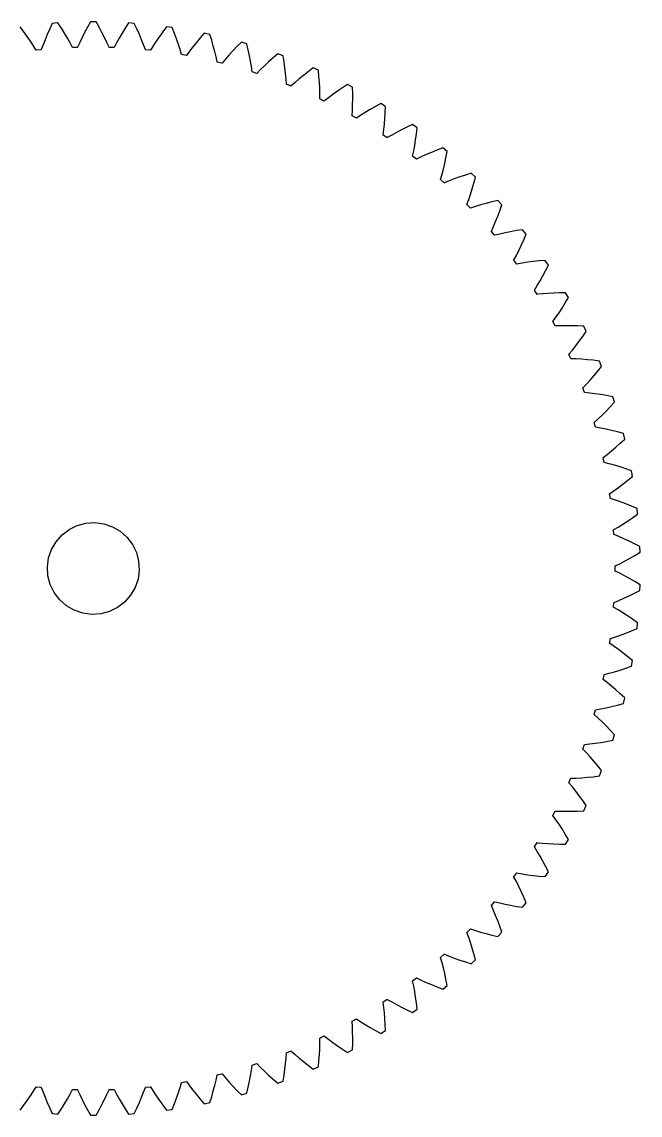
# Model space of a CAD drawing. Extents: x -12 to 161, y -77 to 77.
# Drawn here: x 74.9 to 161.4, y -76.5 to 76.5 of the extents above; entities that cross this region are included whole.
import ezdxf

# ---------------------------------------------------------------- set-up
doc = ezdxf.new("R2010")
doc.units = 0

msp = doc.modelspace()

# ---------------------------------------------------------------- linework, layer by layer
for p, q in [((84.4553, 76.5329), (84.0306, 75.7763)), ((85.2504, 76.5329), (84.4553, 76.5329)), ((85.675, 75.7763), (85.2504, 76.5329)), ((75.121, 75.1533), (74.5952, 75.8434)), ((75.6104, 74.4795), (75.121, 75.1533)), ((78.7467, 75.5344), (78.4081, 74.7736)), ((79.1176, 76.3187), (78.7467, 75.5344)), ((79.9107, 76.3741), (79.1176, 76.3187)), ((80.3871, 75.6491), (79.9107, 76.3741)), ((80.8284, 74.9428), (80.3871, 75.6491)), ((83.6397, 75.041), (83.2814, 74.328)), ((84.0306, 75.7763), (83.6397, 75.041)), ((86.0659, 75.041), (85.675, 75.7763)), ((86.4242, 74.328), (86.0659, 75.041)), ((89.3185, 75.6491), (88.8773, 74.9428)), ((89.7949, 76.3741), (89.3185, 75.6491)), ((90.588, 76.3187), (89.7949, 76.3741)), ((90.9589, 75.5344), (90.588, 76.3187)), ((91.2975, 74.7736), (90.9589, 75.5344)), ((94.5846, 75.1533), (94.0952, 74.4795)), ((95.1105, 75.8434), (94.5846, 75.1533)), ((95.8978, 75.7327), (95.1105, 75.8434)), ((96.2131, 74.9245), (95.8978, 75.7327)), ((76.0645, 73.8233), (75.6104, 74.4795)), ((76.4842, 73.186), (76.0645, 73.8233)), ((78.1004, 74.0373), (77.8224, 73.3266)), ((78.4081, 74.7736), (78.1004, 74.0373)), ((81.2355, 74.2566), (80.8284, 74.9428)), ((81.6097, 73.5915), (81.2355, 74.2566)), ((81.9522, 72.9487), (81.6097, 73.5915)), ((82.9545, 73.6384), (82.6577, 72.9733)), ((83.2814, 74.328), (82.9545, 73.6384)), ((86.7511, 73.6384), (86.4242, 74.328)), ((87.0479, 72.9733), (86.7511, 73.6384)), ((88.0959, 73.5915), (87.7534, 72.9487)), ((88.4701, 74.2566), (88.0959, 73.5915)), ((88.8773, 74.9428), (88.4701, 74.2566)), ((91.6052, 74.0373), (91.2975, 74.7736)), ((91.8832, 73.3266), (91.6052, 74.0373)), ((93.6412, 73.8233), (93.2215, 73.186)), ((94.0952, 74.4795), (93.6412, 73.8233)), ((96.4978, 74.1419), (96.2131, 74.9245)), ((96.7533, 73.386), (96.4978, 74.1419)), ((99.2681, 73.6534), (98.7694, 73.0305)), ((99.8033, 74.2914), (99.2681, 73.6534)), ((100.376, 74.9431), (99.8033, 74.2914)), ((101.154, 74.7778), (100.376, 74.9431)), ((101.412, 73.9495), (101.154, 74.7778)), ((101.641, 73.149), (101.412, 73.9495)), ((105.566, 73.6777), (104.949, 73.0675)), ((106.33, 73.4585), (105.566, 73.6777)), ((76.8707, 72.5686), (76.4842, 73.186)), ((76.8718, 72.5584), (76.8707, 72.5686)), ((77.5737, 72.6322), (76.8718, 72.5584)), ((77.8224, 73.3266), (77.5727, 72.6424)), ((77.5727, 72.6424), (77.5737, 72.6322)), ((81.9527, 72.9384), (81.9522, 72.9487)), ((82.658, 72.9631), (81.9527, 72.9384)), ((82.6577, 72.9733), (82.658, 72.9631)), ((87.0476, 72.9631), (87.0479, 72.9733)), ((87.753, 72.9384), (87.0476, 72.9631)), ((87.7534, 72.9487), (87.753, 72.9384)), ((92.1329, 72.6424), (91.8832, 73.3266)), ((92.1319, 72.6322), (92.1329, 72.6424)), ((92.8338, 72.5585), (92.1319, 72.6322)), ((92.835, 72.5686), (92.8338, 72.5585)), ((93.2215, 73.186), (92.835, 72.5686)), ((96.9811, 72.6576), (96.7533, 73.386)), ((97.1825, 71.9576), (96.9811, 72.6576)), ((97.1808, 71.9475), (97.1825, 71.9576)), ((97.8758, 71.825), (97.1808, 71.9475)), ((98.3063, 72.4239), (97.8777, 71.8351)), ((98.7694, 73.0305), (98.3063, 72.4239)), ((101.844, 72.3771), (101.641, 73.149)), ((102.02, 71.6346), (101.844, 72.3771)), ((104.371, 72.4684), (103.83, 71.8818)), ((104.949, 73.0675), (104.371, 72.4684)), ((106.53, 72.6143), (106.33, 73.4585)), ((106.703, 71.7997), (106.53, 72.6143)), ((110.655, 72.0533), (109.997, 71.4877)), ((111.402, 71.7814), (110.655, 72.0533)), ((97.8777, 71.8351), (97.8758, 71.825)), ((102.172, 70.9223), (102.02, 71.6346)), ((102.17, 70.9123), (102.172, 70.9223)), ((102.854, 70.7416), (102.17, 70.9123)), ((102.857, 70.7515), (102.854, 70.7416)), ((103.326, 71.309), (102.857, 70.7515)), ((103.83, 71.8818), (103.326, 71.309)), ((106.851, 71.0155), (106.703, 71.7997)), ((106.975, 70.2626), (106.851, 71.0155)), ((109.378, 70.9304), (108.798, 70.3829)), ((109.997, 71.4877), (109.378, 70.9304)), ((111.542, 70.9252), (111.402, 71.7814)), ((111.658, 70.1006), (111.542, 70.9252)), ((107.077, 69.5414), (106.975, 70.2626)), ((107.074, 69.5316), (107.077, 69.5414)), ((107.745, 69.3135), (107.074, 69.5316)), ((107.748, 69.3233), (107.745, 69.3135)), ((108.255, 69.8468), (107.748, 69.3233)), ((108.798, 70.3829), (108.255, 69.8468)), ((111.751, 69.308), (111.658, 70.1006)), ((111.822, 68.5482), (111.751, 69.308)), ((114.267, 69.0468), (113.649, 68.5412)), ((114.923, 69.5596), (114.267, 69.0468)), ((115.618, 70.0779), (114.923, 69.5596)), ((116.345, 69.7545), (115.618, 70.0779)), ((116.425, 68.8907), (116.345, 69.7545)), ((116.483, 68.06), (116.425, 68.8907)), ((111.874, 67.8217), (111.822, 68.5482)), ((111.87, 67.8122), (111.874, 67.8217)), ((112.524, 67.5478), (111.87, 67.8122)), ((112.528, 67.5573), (112.524, 67.5478)), ((113.07, 68.0442), (112.528, 67.5573)), ((113.649, 68.5412), (113.07, 68.0442)), ((116.52, 67.2629), (116.483, 68.06)), ((120.432, 67.7611), (119.702, 67.2925)), ((121.134, 67.3879), (120.432, 67.7611)), ((121.154, 66.5205), (121.134, 67.3879)), ((116.538, 66.4999), (116.52, 67.2629)), ((116.539, 65.7716), (116.538, 66.4999)), ((117.748, 65.9101), (117.174, 65.4622)), ((118.36, 66.3654), (117.748, 65.9101)), ((119.011, 66.8268), (118.36, 66.3654)), ((119.702, 67.2925), (119.011, 66.8268)), ((121.154, 65.6878), (121.154, 66.5205)), ((116.535, 65.7624), (116.539, 65.7716)), ((117.169, 65.453), (116.535, 65.7624)), ((117.174, 65.4622), (117.169, 65.453)), ((121.1, 64.1277), (121.135, 64.89)), ((121.135, 64.89), (121.154, 65.6878)), ((124.311, 64.6977), (123.59, 64.2812)), ((125.072, 65.1142), (124.311, 64.6977)), ((125.746, 64.6929), (125.072, 65.1142)), ((125.705, 63.8263), (125.746, 64.6929)), ((121.045, 63.3922), (121.05, 63.4011)), ((121.656, 63.0393), (121.045, 63.3922)), ((121.05, 63.4011), (121.1, 64.1277)), ((121.661, 63.0481), (121.656, 63.0393)), ((122.265, 63.4549), (121.661, 63.0481)), ((122.908, 63.8664), (122.265, 63.4549)), ((123.59, 64.2812), (122.908, 63.8664)), ((125.573, 62.201), (125.647, 62.9955)), ((125.647, 62.9955), (125.705, 63.8263)), ((125.384, 60.7216), (125.485, 61.443)), ((125.485, 61.443), (125.573, 62.201)), ((127.979, 61.4225), (127.27, 61.0563)), ((128.728, 61.7876), (127.979, 61.4225)), ((129.516, 62.15), (128.728, 61.7876)), ((130.159, 61.6827), (129.516, 62.15)), ((130.058, 60.821), (130.159, 61.6827)), ((125.379, 60.7131), (125.384, 60.7216)), ((125.964, 60.3185), (125.379, 60.7131)), ((125.97, 60.3269), (125.964, 60.3185)), ((126.601, 60.6905), (125.97, 60.3269)), ((127.27, 61.0563), (126.601, 60.6905)), ((129.813, 59.209), (129.942, 59.9964)), ((129.942, 59.9964), (130.058, 60.821)), ((129.521, 57.7464), (129.672, 58.459)), ((129.672, 58.459), (129.813, 59.209)), ((132.159, 58.2645), (131.426, 57.9486)), ((132.931, 58.5766), (132.159, 58.2645)), ((133.743, 58.8831), (132.931, 58.5766)), ((134.352, 58.372), (133.743, 58.8831)), ((134.191, 57.5195), (134.352, 58.372)), ((129.515, 57.7383), (129.521, 57.7464)), ((130.071, 57.3038), (129.515, 57.7383)), ((130.078, 57.3118), (130.071, 57.3038)), ((130.733, 57.6305), (130.078, 57.3118)), ((131.426, 57.9486), (130.733, 57.6305)), ((133.834, 55.9285), (134.018, 56.705)), ((134.018, 56.705), (134.191, 57.5195)), ((133.441, 54.4898), (133.641, 55.1901)), ((133.641, 55.1901), (133.834, 55.9285)), ((137.731, 55.3293), (136.9, 55.0801)), ((138.303, 54.777), (137.731, 55.3293)), ((133.434, 54.4821), (133.441, 54.4898)), ((133.958, 54.0099), (133.434, 54.4821)), ((133.965, 54.0175), (133.958, 54.0099)), ((134.641, 54.2897), (133.965, 54.0175)), ((135.355, 54.5587), (134.641, 54.2897)), ((136.108, 54.8227), (135.355, 54.5587)), ((136.9, 55.0801), (136.108, 54.8227)), ((137.853, 53.1373), (138.083, 53.9378)), ((138.083, 53.9378), (138.303, 54.777)), ((137.372, 51.6524), (137.616, 52.3755)), ((137.616, 52.3755), (137.853, 53.1373)), ((137.116, 50.9606), (137.123, 50.9677)), ((137.606, 50.4529), (137.116, 50.9606)), ((137.123, 50.9677), (137.372, 51.6524)), ((138.307, 50.6844), (137.614, 50.46)), ((139.038, 50.9029), (138.307, 50.6844)), ((139.807, 51.1138), (139.038, 50.9029)), ((140.615, 51.3153), (139.807, 51.1138)), ((141.462, 51.5059), (140.615, 51.3153)), ((141.994, 50.9151), (141.462, 51.5059)), ((141.716, 50.0932), (141.994, 50.9151)), ((137.614, 50.46), (137.606, 50.4529)), ((141.141, 48.5674), (141.431, 49.3107)), ((141.431, 49.3107), (141.716, 50.0932)), ((140.551, 47.1974), (140.847, 47.863)), ((140.847, 47.863), (141.141, 48.5674)), ((140.544, 47.1908), (140.551, 47.1974)), ((140.997, 46.6501), (140.544, 47.1908)), ((141.005, 46.6566), (140.997, 46.6501)), ((141.712, 46.8322), (141.005, 46.6566)), ((142.457, 46.9991), (141.712, 46.8322)), ((143.239, 47.1558), (142.457, 46.9991)), ((144.059, 47.3005), (143.239, 47.1558)), ((144.917, 47.4316), (144.059, 47.3005)), ((144.733, 45.2439), (145.072, 46.0046)), ((145.406, 46.8051), (144.917, 47.4316)), ((145.072, 46.0046), (145.406, 46.8051)), ((144.049, 43.8405), (144.392, 44.5226)), ((144.392, 44.5226), (144.733, 45.2439)), ((143.7, 43.191), (143.708, 43.1971)), ((144.115, 42.62), (143.7, 43.191)), ((143.708, 43.1971), (144.049, 43.8405)), ((145.595, 42.8664), (144.84, 42.7518)), ((146.386, 42.9681), (145.595, 42.8664)), ((147.214, 43.0552), (146.386, 42.9681)), ((148.079, 43.1262), (147.214, 43.0552)), ((148.524, 42.4671), (148.079, 43.1262)), ((144.123, 42.626), (144.115, 42.62)), ((144.84, 42.7518), (144.123, 42.626)), ((147.743, 40.9567), (148.134, 41.6919)), ((148.134, 41.6919), (148.524, 42.4671)), ((146.963, 39.6043), (147.352, 40.261)), ((147.352, 40.261), (147.743, 40.9567)), ((146.569, 38.9809), (146.578, 38.9863)), ((146.943, 38.3823), (146.569, 38.9809)), ((146.578, 38.9863), (146.963, 39.6043)), ((146.952, 38.3877), (146.943, 38.3823)), ((147.676, 38.4632), (146.952, 38.3877)), ((148.437, 38.5248), (147.676, 38.4632)), ((149.234, 38.5711), (148.437, 38.5248)), ((150.066, 38.6002), (149.234, 38.5711)), ((150.933, 38.6107), (150.066, 38.6002)), ((151.331, 37.9222), (150.933, 38.6107)), ((150.447, 36.4699), (150.888, 37.1761)), ((150.888, 37.1761), (151.331, 37.9222)), ((149.575, 35.1752), (150.008, 35.8031)), ((150.008, 35.8031), (150.447, 36.4699)), ((149.138, 34.5808), (149.147, 34.5856)), ((149.469, 33.9576), (149.138, 34.5808)), ((149.147, 34.5856), (149.575, 35.1752)), ((149.479, 33.9624), (149.469, 33.9576)), ((150.206, 33.9871), (149.479, 33.9624)), ((150.97, 33.9956), (150.206, 33.9871)), ((151.767, 33.9861), (150.97, 33.9956)), ((152.6, 33.9572), (151.767, 33.9861)), ((153.466, 33.9071), (152.6, 33.9572)), ((153.814, 33.1925), (153.466, 33.9071)), ((152.831, 31.8055), (153.321, 32.4792)), ((153.321, 32.4792), (153.814, 33.1925)), ((151.871, 30.5748), (152.347, 31.1709)), ((152.347, 31.1709), (152.831, 31.8055)), ((151.394, 30.0122), (151.403, 30.0164)), ((151.681, 29.3674), (151.394, 30.0122)), ((151.403, 30.0164), (151.871, 30.5748)), ((151.69, 29.3716), (151.681, 29.3674)), ((152.418, 29.3455), (151.69, 29.3716)), ((153.18, 29.3007), (152.418, 29.3455)), ((153.975, 29.2356), (153.18, 29.3007)), ((154.803, 29.1487), (153.975, 29.2356)), ((155.664, 29.0383), (154.803, 29.1487)), ((154.884, 26.9861), (155.419, 27.6239)), ((155.419, 27.6239), (155.962, 28.3011)), ((155.962, 28.3011), (155.664, 29.0383)), ((153.84, 25.8253), (154.357, 26.3868)), ((154.357, 26.3868), (154.884, 26.9861)), ((153.325, 25.2974), (153.335, 25.301)), ((153.567, 24.6342), (153.325, 25.2974)), ((153.335, 25.301), (153.84, 25.8253)), ((153.576, 24.6377), (153.567, 24.6342)), ((154.301, 24.5609), (153.576, 24.6377)), ((155.057, 24.4631), (154.301, 24.5609)), ((155.846, 24.3427), (155.057, 24.4631)), ((156.666, 24.1982), (155.846, 24.3427)), ((157.517, 24.028), (156.666, 24.1982)), ((157.174, 22.6342), (157.763, 23.2719)), ((157.763, 23.2719), (157.517, 24.028)), ((155.474, 20.9501), (156.029, 21.4741)), ((156.029, 21.4741), (156.596, 22.0352)), ((156.596, 22.0352), (157.174, 22.6342)), ((154.923, 20.4594), (154.933, 20.4623)), ((155.118, 19.781), (154.923, 20.4594)), ((154.933, 20.4623), (155.474, 20.9501)), ((155.127, 19.7838), (155.118, 19.781)), ((155.845, 19.6567), (155.127, 19.7838)), ((156.593, 19.5063), (155.845, 19.6567)), ((157.371, 19.3311), (156.593, 19.5063)), ((158.179, 19.1297), (157.371, 19.3311)), ((159.016, 18.9007), (158.179, 19.1297)), ((159.208, 18.1292), (159.016, 18.9007)), ((157.353, 16.4569), (157.958, 16.977)), ((157.958, 16.977), (158.577, 17.5341)), ((158.577, 17.5341), (159.208, 18.1292)), ((156.18, 15.5217), (156.19, 15.5239)), ((156.326, 14.8314), (156.18, 15.5217)), ((156.19, 15.5239), (156.763, 15.9728)), ((156.763, 15.9728), (157.353, 16.4569)), ((156.336, 14.8335), (156.326, 14.8314)), ((157.043, 14.6566), (156.336, 14.8335)), ((157.779, 14.4544), (157.043, 14.6566)), ((158.543, 14.2254), (157.779, 14.4544)), ((159.335, 13.9681), (158.543, 14.2254)), ((160.154, 13.6813), (159.335, 13.9681)), ((158.964, 11.836), (159.621, 12.3487)), ((159.621, 12.3487), (160.292, 12.8983)), ((160.292, 12.8983), (160.154, 13.6813)), ((157.099, 10.5099), (157.702, 10.9177)), ((157.702, 10.9177), (158.324, 11.3594)), ((158.324, 11.3594), (158.964, 11.836)), ((157.089, 10.5084), (157.099, 10.5099)), ((157.187, 9.80951), (157.089, 10.5084)), ((157.197, 9.81088), (157.187, 9.80951)), ((157.889, 9.58521), (157.197, 9.81088)), ((158.609, 9.33215), (157.889, 9.58521)), ((159.356, 9.05037), (158.609, 9.33215)), ((160.128, 8.73849), (159.356, 9.05037)), ((160.925, 8.3952), (160.128, 8.73849)), ((161.008, 7.60451), (160.925, 8.3952)), ((82.6027, 6.01811), (83.82, 6.34145)), ((83.82, 6.34145), (85.077, 6.42108)), ((85.077, 6.42108), (86.3254, 6.25395)), ((86.3254, 6.25395), (87.5172, 5.8465)), ((158.286, 5.80939), (158.938, 6.2066)), ((158.938, 6.2066), (159.61, 6.63745)), ((159.61, 6.63745), (160.3, 7.10306)), ((160.3, 7.10306), (161.008, 7.60451)), ((79.6384, 3.7538), (80.471, 4.69894)), ((80.471, 4.69894), (81.4719, 5.4635)), ((81.4719, 5.4635), (82.6027, 6.01811)), ((87.5172, 5.8465), (88.6066, 5.21436)), ((88.6066, 5.21436), (89.5518, 4.38184)), ((157.646, 5.44391), (157.656, 5.44467)), ((157.695, 4.73984), (157.646, 5.44391)), ((157.656, 5.44467), (158.286, 5.80939)), ((157.705, 4.74051), (157.695, 4.73984)), ((158.38, 4.46707), (157.705, 4.74051)), ((79.0063, 2.6644), (79.6384, 3.7538)), ((89.5518, 4.38184), (90.3163, 3.38092)), ((90.3163, 3.38092), (90.8709, 2.25008)), ((159.081, 4.16443), (158.38, 4.46707)), ((159.806, 3.83124), (159.081, 4.16443)), ((160.554, 3.46625), (159.806, 3.83124)), ((161.325, 3.06822), (160.554, 3.46625)), ((161.353, 2.27367), (161.325, 3.06822)), ((78.5988, 1.47261), (79.0063, 2.6644)), ((90.8709, 2.25008), (91.1943, 1.03276)), ((159.89, 1.40652), (160.612, 1.82283)), ((160.612, 1.82283), (161.353, 2.27367)), ((78.4317, 0.22423), (78.5988, 1.47261)), ((78.5114, -1.03276), (78.4317, 0.22423)), ((91.1943, 1.03276), (91.2739, -0.22423)), ((157.848, 0.35287), (157.858, 0.35292)), ((157.848, -0.35287), (157.848, 0.35287)), ((157.858, 0.35292), (158.513, 0.67279)), ((158.513, 0.67279), (159.19, 1.02356)), ((159.19, 1.02356), (159.89, 1.40652)), ((78.8347, -2.25008), (78.5114, -1.03276)), ((91.1068, -1.47261), (90.6993, -2.6644)), ((91.2739, -0.22423), (91.1068, -1.47261)), ((157.858, -0.35294), (157.848, -0.35287)), ((158.513, -0.67279), (157.858, -0.35294)), ((159.19, -1.02357), (158.513, -0.67279)), ((159.89, -1.40652), (159.19, -1.02357)), ((160.612, -1.82283), (159.89, -1.40652)), ((79.3893, -3.38092), (78.8347, -2.25008)), ((90.6993, -2.6644), (90.0672, -3.7538)), ((161.353, -2.27367), (160.612, -1.82283)), ((161.325, -3.06824), (161.353, -2.27367)), ((80.1539, -4.38184), (79.3893, -3.38092)), ((81.099, -5.21436), (80.1539, -4.38184)), ((90.0672, -3.7538), (89.2346, -4.69894)), ((157.705, -4.74052), (158.38, -4.46709)), ((158.38, -4.46709), (159.081, -4.16443)), ((159.081, -4.16443), (159.806, -3.83125)), ((159.806, -3.83125), (160.554, -3.46626)), ((160.554, -3.46626), (161.325, -3.06824)), ((82.1884, -5.8465), (81.099, -5.21436)), ((83.3802, -6.25395), (82.1884, -5.8465)), ((87.1029, -6.01811), (85.8856, -6.34145)), ((88.2337, -5.4635), (87.1029, -6.01811)), ((89.2346, -4.69894), (88.2337, -5.4635)), ((157.646, -5.44391), (157.695, -4.73985)), ((157.656, -5.44467), (157.646, -5.44391)), ((158.286, -5.8094), (157.656, -5.44467)), ((157.695, -4.73985), (157.705, -4.74052)), ((158.938, -6.2066), (158.286, -5.8094)), ((84.6286, -6.42108), (83.3802, -6.25395)), ((85.8856, -6.34145), (84.6286, -6.42108)), ((159.61, -6.63745), (158.938, -6.2066)), ((160.3, -7.10306), (159.61, -6.63745)), ((161.008, -7.60451), (160.3, -7.10306)), ((160.925, -8.3952), (161.008, -7.60451)), ((158.609, -9.33215), (159.356, -9.05035)), ((159.356, -9.05035), (160.128, -8.73848)), ((160.128, -8.73848), (160.925, -8.3952)), ((157.089, -10.5084), (157.187, -9.80949)), ((157.099, -10.5099), (157.089, -10.5084)), ((157.702, -10.9177), (157.099, -10.5099)), ((157.187, -9.80949), (157.197, -9.81088)), ((157.197, -9.81088), (157.889, -9.58521)), ((157.889, -9.58521), (158.609, -9.33215)), ((158.324, -11.3594), (157.702, -10.9177)), ((158.964, -11.836), (158.324, -11.3594)), ((159.621, -12.3487), (158.964, -11.836)), ((159.335, -13.9681), (160.154, -13.6813)), ((160.292, -12.8983), (159.621, -12.3487)), ((160.154, -13.6813), (160.292, -12.8983)), ((156.18, -15.5217), (156.326, -14.8314)), ((156.326, -14.8314), (156.336, -14.8335)), ((156.336, -14.8335), (157.043, -14.6566)), ((157.043, -14.6566), (157.779, -14.4544)), ((157.779, -14.4544), (158.543, -14.2254)), ((158.543, -14.2254), (159.335, -13.9681)), ((156.19, -15.5239), (156.18, -15.5217)), ((156.763, -15.9728), (156.19, -15.5239)), ((157.353, -16.4568), (156.763, -15.9728)), ((157.958, -16.977), (157.353, -16.4568)), ((158.577, -17.5341), (157.958, -16.977)), ((159.208, -18.1293), (158.577, -17.5341)), ((159.016, -18.9007), (159.208, -18.1293)), ((154.923, -20.4594), (155.118, -19.781)), ((155.118, -19.781), (155.127, -19.7838)), ((155.127, -19.7838), (155.845, -19.6566)), ((155.845, -19.6566), (156.593, -19.5063)), ((156.593, -19.5063), (157.371, -19.3311)), ((157.371, -19.3311), (158.179, -19.1297)), ((158.179, -19.1297), (159.016, -18.9007)), ((154.933, -20.4623), (154.923, -20.4594)), ((155.474, -20.9501), (154.933, -20.4623)), ((156.029, -21.4741), (155.474, -20.9501)), ((156.596, -22.0352), (156.029, -21.4741)), ((157.174, -22.6342), (156.596, -22.0352)), ((157.763, -23.2719), (157.174, -22.6342)), ((154.301, -24.5609), (155.057, -24.4631)), ((155.057, -24.4631), (155.846, -24.3427)), ((155.846, -24.3427), (156.666, -24.1982)), ((156.666, -24.1982), (157.517, -24.028)), ((157.517, -24.028), (157.763, -23.2719)), ((153.325, -25.2974), (153.567, -24.6342)), ((153.335, -25.301), (153.325, -25.2974)), ((153.84, -25.8254), (153.335, -25.301)), ((153.567, -24.6342), (153.576, -24.6377)), ((153.576, -24.6377), (154.301, -24.5609)), ((154.357, -26.3868), (153.84, -25.8254)), ((154.884, -26.9861), (154.357, -26.3868)), ((155.419, -27.6239), (154.884, -26.9861)), ((154.803, -29.1487), (155.664, -29.0383)), ((155.962, -28.3011), (155.419, -27.6239)), ((155.664, -29.0383), (155.962, -28.3011)), ((151.394, -30.0122), (151.681, -29.3674)), ((151.403, -30.0164), (151.394, -30.0122)), ((151.871, -30.5748), (151.403, -30.0164)), ((151.681, -29.3674), (151.69, -29.3716)), ((151.69, -29.3716), (152.418, -29.3455)), ((152.347, -31.1709), (151.871, -30.5748)), ((152.418, -29.3455), (153.18, -29.3007)), ((153.18, -29.3007), (153.975, -29.2356)), ((153.975, -29.2356), (154.803, -29.1487)), ((152.831, -31.8055), (152.347, -31.1709)), ((153.321, -32.4791), (152.831, -31.8055)), ((153.814, -33.1925), (153.321, -32.4791)), ((153.466, -33.9071), (153.814, -33.1925)), ((149.138, -34.5807), (149.469, -33.9576)), ((149.147, -34.5856), (149.138, -34.5807)), ((149.575, -35.1752), (149.147, -34.5856)), ((149.469, -33.9576), (149.479, -33.9624)), ((149.479, -33.9624), (150.206, -33.9871)), ((150.008, -35.8031), (149.575, -35.1752)), ((150.206, -33.9871), (150.97, -33.9956)), ((150.97, -33.9956), (151.767, -33.9861)), ((151.767, -33.9861), (152.6, -33.9572)), ((152.6, -33.9572), (153.466, -33.9071)), ((150.447, -36.4699), (150.008, -35.8031)), ((150.888, -37.1761), (150.447, -36.4699)), ((151.331, -37.9222), (150.888, -37.1761)), ((150.933, -38.6107), (151.331, -37.9222)), ((146.569, -38.9808), (146.943, -38.3823)), ((146.578, -38.9863), (146.569, -38.9808)), ((146.963, -39.6043), (146.578, -38.9863)), ((146.943, -38.3823), (146.952, -38.3877)), ((146.952, -38.3877), (147.676, -38.4632)), ((147.352, -40.261), (146.963, -39.6043)), ((147.676, -38.4632), (148.437, -38.5249)), ((148.437, -38.5249), (149.234, -38.5711)), ((149.234, -38.5711), (150.066, -38.6002)), ((150.066, -38.6002), (150.933, -38.6107)), ((147.743, -40.9567), (147.352, -40.261)), ((148.134, -41.6919), (147.743, -40.9567)), ((143.7, -43.191), (144.115, -42.62)), ((144.115, -42.62), (144.123, -42.626)), ((144.123, -42.626), (144.84, -42.7518)), ((144.84, -42.7518), (145.595, -42.8664)), ((148.079, -43.1262), (148.524, -42.4671)), ((148.524, -42.4671), (148.134, -41.6919)), ((143.708, -43.1971), (143.7, -43.191)), ((144.049, -43.8405), (143.708, -43.1971)), ((144.392, -44.5226), (144.049, -43.8405)), ((145.595, -42.8664), (146.386, -42.9681)), ((146.386, -42.9681), (147.214, -43.0552)), ((147.214, -43.0552), (148.079, -43.1262)), ((144.733, -45.2439), (144.392, -44.5226)), ((145.072, -46.0047), (144.733, -45.2439)), ((140.544, -47.1908), (140.997, -46.6501)), ((140.551, -47.1974), (140.544, -47.1908)), ((140.847, -47.863), (140.551, -47.1974)), ((140.997, -46.6501), (141.005, -46.6566)), ((141.005, -46.6566), (141.712, -46.8322)), ((141.712, -46.8322), (142.457, -46.9991)), ((142.457, -46.9991), (143.239, -47.1558)), ((143.239, -47.1558), (144.059, -47.3005)), ((144.059, -47.3005), (144.917, -47.4316)), ((144.917, -47.4316), (145.406, -46.8051)), ((145.406, -46.8051), (145.072, -46.0047)), ((141.141, -48.5674), (140.847, -47.863)), ((141.431, -49.3107), (141.141, -48.5674)), ((137.116, -50.9606), (137.606, -50.4529)), ((137.606, -50.4529), (137.614, -50.46)), ((137.614, -50.46), (138.307, -50.6844)), ((141.716, -50.0932), (141.431, -49.3107)), ((141.994, -50.9151), (141.716, -50.0932)), ((137.123, -50.9677), (137.116, -50.9606)), ((137.372, -51.6524), (137.123, -50.9677)), ((137.616, -52.3755), (137.372, -51.6524)), ((138.307, -50.6844), (139.038, -50.9029)), ((139.038, -50.9029), (139.807, -51.1137)), ((139.807, -51.1137), (140.615, -51.3153)), ((140.615, -51.3153), (141.462, -51.5059)), ((141.462, -51.5059), (141.994, -50.9151)), ((137.853, -53.1373), (137.616, -52.3755)), ((138.083, -53.9378), (137.853, -53.1373)), ((133.434, -54.4821), (133.958, -54.0099)), ((133.441, -54.4898), (133.434, -54.4821)), ((133.641, -55.1901), (133.441, -54.4898)), ((133.958, -54.0099), (133.965, -54.0175)), ((133.965, -54.0175), (134.641, -54.2897)), ((134.641, -54.2897), (135.355, -54.5587)), ((135.355, -54.5587), (136.108, -54.8227)), ((136.108, -54.8227), (136.9, -55.0801)), ((136.9, -55.0801), (137.731, -55.3293)), ((137.731, -55.3293), (138.303, -54.777)), ((138.303, -54.777), (138.083, -53.9378)), ((133.834, -55.9285), (133.641, -55.1901)), ((134.018, -56.705), (133.834, -55.9285)), ((129.515, -57.7383), (130.071, -57.3038)), ((129.521, -57.7464), (129.515, -57.7383)), ((129.672, -58.4589), (129.521, -57.7464)), ((130.071, -57.3038), (130.078, -57.3118)), ((130.078, -57.3118), (130.733, -57.6305)), ((130.733, -57.6305), (131.426, -57.9486)), ((131.426, -57.9486), (132.159, -58.2645)), ((134.191, -57.5195), (134.018, -56.705)), ((134.352, -58.3721), (134.191, -57.5195)), ((129.813, -59.209), (129.672, -58.4589)), ((129.942, -59.9964), (129.813, -59.209)), ((132.159, -58.2645), (132.931, -58.5766)), ((132.931, -58.5766), (133.743, -58.8831)), ((133.743, -58.8831), (134.352, -58.3721)), ((125.379, -60.7131), (125.964, -60.3185)), ((125.384, -60.7216), (125.379, -60.7131)), ((125.485, -61.443), (125.384, -60.7216)), ((125.964, -60.3185), (125.97, -60.3269)), ((125.97, -60.3269), (126.601, -60.6905)), ((126.601, -60.6905), (127.27, -61.0563)), ((127.27, -61.0563), (127.979, -61.4225)), ((130.058, -60.821), (129.942, -59.9964)), ((130.159, -61.6827), (130.058, -60.821)), ((125.573, -62.201), (125.485, -61.443)), ((125.647, -62.9955), (125.573, -62.201)), ((127.979, -61.4225), (128.728, -61.7876)), ((128.728, -61.7876), (129.516, -62.15)), ((129.516, -62.15), (130.159, -61.6827)), ((121.045, -63.3922), (121.656, -63.0393)), ((121.05, -63.4011), (121.045, -63.3922)), ((121.1, -64.1277), (121.05, -63.4011)), ((121.135, -64.89), (121.1, -64.1277)), ((121.656, -63.0393), (121.661, -63.0481)), ((121.661, -63.0481), (122.265, -63.4549)), ((122.265, -63.4549), (122.908, -63.8664)), ((122.908, -63.8664), (123.59, -64.2812)), ((123.59, -64.2812), (124.311, -64.6977)), ((125.705, -63.8263), (125.647, -62.9955)), ((125.746, -64.6929), (125.705, -63.8263)), ((116.535, -65.7624), (117.169, -65.453)), ((116.539, -65.7716), (116.535, -65.7624)), ((116.538, -66.4999), (116.539, -65.7716)), ((117.169, -65.453), (117.174, -65.4622)), ((117.174, -65.4622), (117.748, -65.9101)), ((121.154, -65.6877), (121.135, -64.89)), ((121.154, -66.5205), (121.154, -65.6877)), ((124.311, -64.6977), (125.072, -65.1142)), ((125.072, -65.1142), (125.746, -64.6929)), ((116.483, -68.06), (116.52, -67.2629)), ((116.52, -67.2629), (116.538, -66.4999)), ((117.748, -65.9101), (118.36, -66.3655)), ((118.36, -66.3655), (119.011, -66.8268)), ((119.011, -66.8268), (119.702, -67.2926)), ((119.702, -67.2926), (120.432, -67.7611)), ((121.134, -67.3879), (121.154, -66.5205)), ((111.751, -69.308), (111.822, -68.5482)), ((111.822, -68.5482), (111.874, -67.8217)), ((111.87, -67.8122), (112.524, -67.5478)), ((111.874, -67.8217), (111.87, -67.8122)), ((112.524, -67.5478), (112.528, -67.5573)), ((112.528, -67.5573), (113.07, -68.0442)), ((113.07, -68.0442), (113.649, -68.5411)), ((113.649, -68.5411), (114.267, -69.0468)), ((116.425, -68.8907), (116.483, -68.06)), ((120.432, -67.7611), (121.134, -67.3879)), ((106.851, -71.0155), (106.975, -70.2626)), ((106.975, -70.2626), (107.077, -69.5414)), ((107.074, -69.5316), (107.745, -69.3135)), ((107.077, -69.5414), (107.074, -69.5316)), ((107.745, -69.3135), (107.748, -69.3233)), ((107.748, -69.3233), (108.255, -69.8468)), ((108.255, -69.8468), (108.798, -70.3829)), ((108.798, -70.3829), (109.378, -70.9304)), ((111.542, -70.9252), (111.658, -70.1006)), ((111.658, -70.1006), (111.751, -69.308)), ((114.267, -69.0468), (114.923, -69.5596)), ((114.923, -69.5596), (115.618, -70.0779)), ((115.618, -70.0779), (116.345, -69.7546)), ((116.345, -69.7546), (116.425, -68.8907)), ((97.1808, -71.9475), (97.8758, -71.825)), ((97.8758, -71.825), (97.8776, -71.8351)), ((97.8776, -71.8351), (98.3063, -72.4239)), ((101.844, -72.3771), (102.02, -71.6346)), ((102.02, -71.6346), (102.172, -70.9223)), ((102.17, -70.9123), (102.854, -70.7416)), ((102.172, -70.9223), (102.17, -70.9123)), ((102.854, -70.7416), (102.857, -70.7515)), ((102.857, -70.7515), (103.326, -71.3091)), ((103.326, -71.3091), (103.83, -71.8818)), ((103.83, -71.8818), (104.371, -72.4684)), ((106.53, -72.6143), (106.703, -71.7997)), ((106.703, -71.7997), (106.851, -71.0155)), ((109.378, -70.9304), (109.997, -71.4877)), ((109.997, -71.4877), (110.655, -72.0533)), ((110.655, -72.0533), (111.402, -71.7814)), ((111.402, -71.7814), (111.542, -70.9252)), ((76.0644, -73.8233), (76.4842, -73.186)), ((76.4842, -73.186), (76.8707, -72.5686)), ((76.8707, -72.5686), (76.8718, -72.5585)), ((76.8718, -72.5585), (77.5737, -72.6322)), ((77.5737, -72.6322), (77.5727, -72.6424)), ((77.5727, -72.6424), (77.8224, -73.3266)), ((77.8224, -73.3266), (78.1004, -74.0373)), ((81.6097, -73.5915), (81.9522, -72.9487)), ((81.9522, -72.9487), (81.9526, -72.9384)), ((81.9526, -72.9384), (82.658, -72.9631)), ((82.658, -72.9631), (82.6577, -72.9733)), ((82.6577, -72.9733), (82.9545, -73.6384)), ((86.7511, -73.6384), (87.0479, -72.9733)), ((87.0476, -72.9631), (87.753, -72.9384)), ((87.0479, -72.9733), (87.0476, -72.9631)), ((87.753, -72.9384), (87.7534, -72.9487)), ((87.7534, -72.9487), (88.0959, -73.5915)), ((91.6052, -74.0373), (91.8832, -73.3266)), ((91.8832, -73.3266), (92.1329, -72.6424)), ((92.1319, -72.6322), (92.8338, -72.5584)), ((92.1329, -72.6424), (92.1319, -72.6322)), ((92.8338, -72.5584), (92.835, -72.5686)), ((92.835, -72.5686), (93.2215, -73.186)), ((93.2215, -73.186), (93.6412, -73.8233)), ((96.4978, -74.1419), (96.7533, -73.386)), ((96.7533, -73.386), (96.9811, -72.6576)), ((96.9811, -72.6576), (97.1825, -71.9576)), ((97.1825, -71.9576), (97.1808, -71.9475)), ((98.3063, -72.4239), (98.7694, -73.0305)), ((98.7694, -73.0305), (99.2681, -73.6534)), ((101.412, -73.9495), (101.641, -73.149)), ((101.641, -73.149), (101.844, -72.3771)), ((104.371, -72.4684), (104.949, -73.0675)), ((104.949, -73.0675), (105.566, -73.6777)), ((105.566, -73.6777), (106.33, -73.4585)), ((106.33, -73.4585), (106.53, -72.6143)), ((75.121, -75.1533), (75.6104, -74.4795)), ((75.6104, -74.4795), (76.0644, -73.8233)), ((78.1004, -74.0373), (78.4081, -74.7736)), ((78.4081, -74.7736), (78.7467, -75.5344)), ((80.3871, -75.6491), (80.8284, -74.9428)), ((80.8284, -74.9428), (81.2355, -74.2566)), ((81.2355, -74.2566), (81.6097, -73.5915)), ((82.9545, -73.6384), (83.2814, -74.328)), ((83.2814, -74.328), (83.6397, -75.041)), ((86.0659, -75.041), (86.4242, -74.328)), ((86.4242, -74.328), (86.7511, -73.6384)), ((88.0959, -73.5915), (88.4701, -74.2566)), ((88.4701, -74.2566), (88.8772, -74.9428)), ((88.8772, -74.9428), (89.3185, -75.6491)), ((90.9589, -75.5344), (91.2975, -74.7736)), ((91.2975, -74.7736), (91.6052, -74.0373)), ((93.6412, -73.8233), (94.0952, -74.4795)), ((94.0952, -74.4795), (94.5846, -75.1533)), ((95.8978, -75.7327), (96.213, -74.9245)), ((96.213, -74.9245), (96.4978, -74.1419)), ((99.2681, -73.6534), (99.8033, -74.2914)), ((99.8033, -74.2914), (100.376, -74.9431)), ((100.376, -74.9431), (101.154, -74.7778)), ((101.154, -74.7778), (101.412, -73.9495)), ((74.5952, -75.8434), (75.121, -75.1533)), ((78.7467, -75.5344), (79.1176, -76.3187)), ((79.1176, -76.3187), (79.9107, -76.3741)), ((79.9107, -76.3741), (80.3871, -75.6491)), ((83.6397, -75.041), (84.0306, -75.7763)), ((84.0306, -75.7763), (84.4553, -76.5329)), ((84.4553, -76.5329), (85.2503, -76.5329)), ((85.2503, -76.5329), (85.675, -75.7763)), ((85.675, -75.7763), (86.0659, -75.041)), ((89.3185, -75.6491), (89.7949, -76.3741)), ((89.7949, -76.3741), (90.588, -76.3187)), ((90.588, -76.3187), (90.9589, -75.5344)), ((94.5846, -75.1533), (95.1105, -75.8434)), ((95.1105, -75.8434), (95.8978, -75.7327))]:
    msp.add_line(p, q)

doc.saveas('drawing.dxf')
